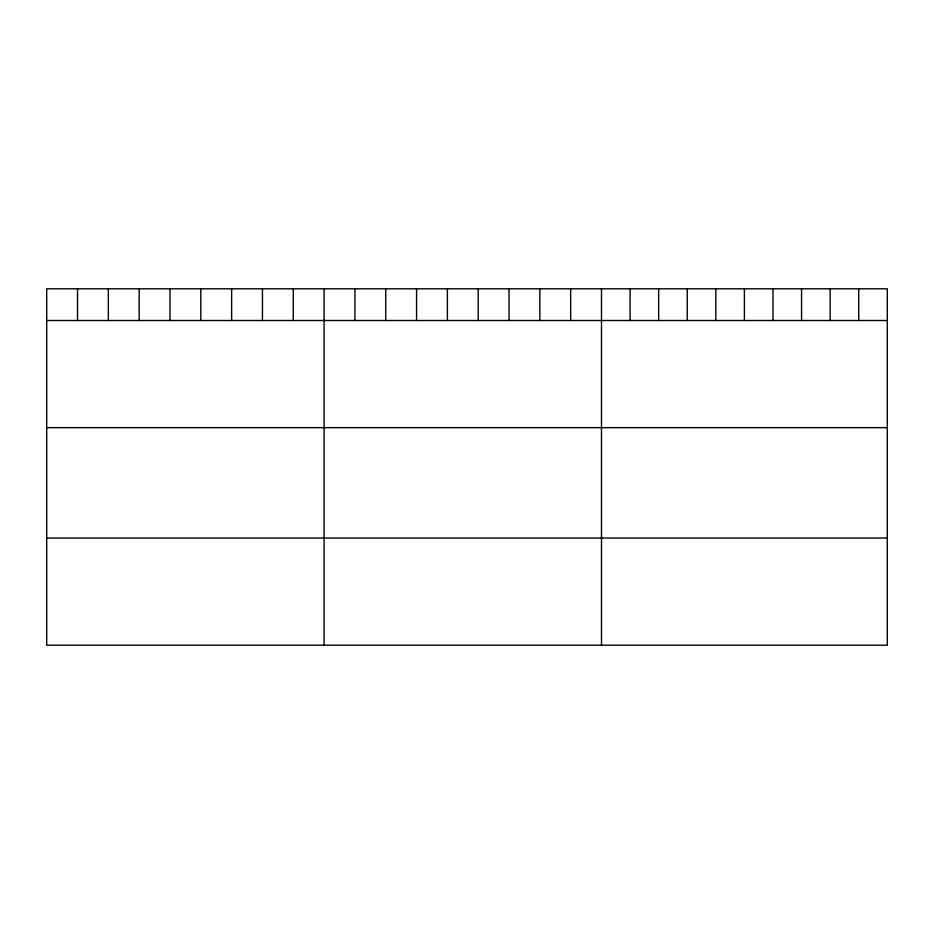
<?xml version="1.0" encoding="UTF-8"?>
<svg xmlns="http://www.w3.org/2000/svg" width="934" height="934" viewBox="0 0 934 934"><rect width="100%" height="100%" fill="white"/><g stroke="black" fill="none" stroke-linecap="round" stroke-linejoin="round"><path stroke-width="1.4" d="M887.3 320.502L887.3 645.196L46.7 645.196L46.7 288.804L887.3 288.804L887.3 320.502L46.7 320.502M46.7 427.655L887.3 427.655M46.7 538.042L887.3 538.042M858.72 288.804L858.72 320.502M830.139 288.804L830.139 320.502M801.559 288.804L801.559 320.502M772.978 288.804L772.978 320.502M744.398 288.804L744.398 320.502M715.818 288.804L715.818 320.502M687.237 288.804L687.237 320.502M658.657 288.804L658.657 320.502M630.076 288.804L630.076 320.502M601.496 288.804L601.496 645.196M570.674 288.804L570.674 320.502M539.852 288.804L539.852 320.502M509.03 288.804L509.03 320.502M478.208 288.804L478.208 320.502M447.386 288.804L447.386 320.502M416.564 288.804L416.564 320.502M385.742 288.804L385.742 320.502M354.92 288.804L354.92 320.502M324.098 288.804L324.098 645.196M293.276 288.804L293.276 320.502M262.454 288.804L262.454 320.502M231.632 288.804L231.632 320.502M200.81 288.804L200.81 320.502M169.988 288.804L169.988 320.502M139.166 288.804L139.166 320.502M108.344 288.804L108.344 320.502M77.522 288.804L77.522 320.502"/></g></svg>
